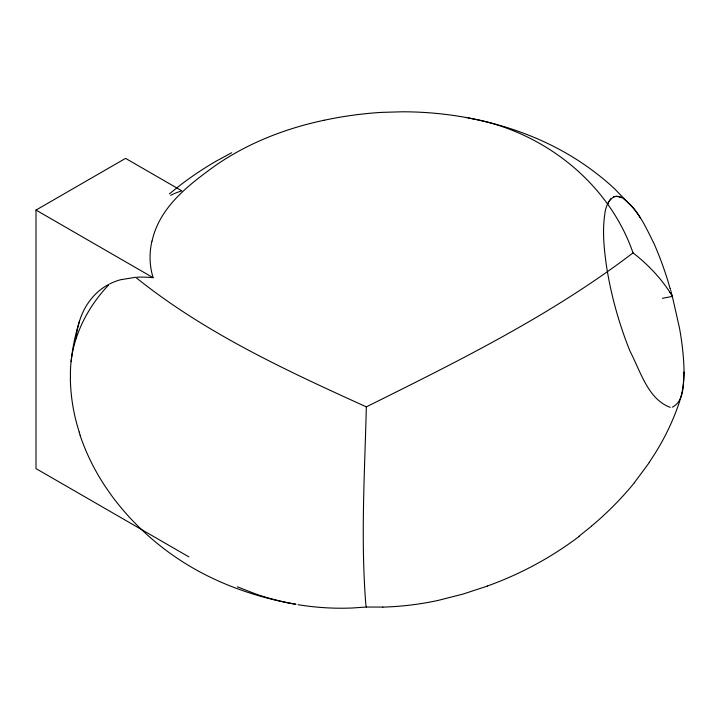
<?xml version="1.0" encoding="UTF-8"?>
<svg xmlns="http://www.w3.org/2000/svg" width="720" height="720" viewBox="0 0 720 720"><rect width="100%" height="100%" fill="white"/><g stroke="black" fill="none" stroke-linecap="round" stroke-linejoin="round"><path stroke-width="1.08" d="M70.47 377.262C69.309 342.81 85.158 309.744 108.531 285.084M671.886 294.417L679.491 328.05A327.879 327.879 0 0 1 682.407 347.526C684.306 365.301 685.701 383.967 679.563 401.121M684 372.024C683.064 383.661 684.621 400.923 672.417 407.142M473.238 118.917C544.644 132.471 609.039 183.546 633.033 252.891C551.214 315.351 458.163 361.197 366.336 406.863C364.734 472.554 360.612 538.515 365.796 604.116A41.274 41.274 0 0 0 366.201 606.438L366.336 607.032L382.887 607.077M152.055 241.128C159.543 206.802 188.982 184.662 215.784 165.285C248.301 142.875 285.777 128.331 324.306 120.204M79.632 320.715C84.321 305.622 94.419 291.888 108.594 284.499M649.341 462.483L634.311 482.76M591.498 526.203L578.997 536.238M169.38 193.86L180.351 185.103A335.214 335.214 0 0 1 216.342 161.055L231.651 152.757M188.856 556.857L36 468.603L36 210.078L125.559 158.373L181.836 190.863A67.383 67.383 0 0 0 170.613 195.336M487.35 586.098L462.969 594.09L438.075 600.426A302.787 302.787 0 0 1 382.887 607.122M613.449 196.803L615.267 196.461A7.866 7.866 0 0 1 616.851 196.326L621.918 197.73C611.64 191.916 605.466 205.479 604.863 213.804C602.262 230.508 603.945 247.536 606.213 264.177A326.268 326.268 0 0 0 607.509 272.331L608.886 279.855A389.223 389.223 0 0 0 621.936 329.247L622.836 331.947A351.594 351.594 0 0 0 630.324 351.846C640.377 370.962 647.973 399.276 670.23 407.358M662.4 298.314L672.417 296.406L669.987 292.473M366.336 607.032L352.377 607.995A266.724 266.724 0 0 1 298.08 604.692M135.711 277.29L120.42 279.765A59.445 59.445 0 0 0 109.548 284.004M466.65 117.603L460.557 116.541A359.478 359.478 0 0 0 402.345 111.789L381.636 112.383A352.35 352.35 0 0 0 373.14 112.986A389.772 389.772 0 0 0 324.306 120.222M465.849 117.459L473.166 118.863M468.306 117.918C506.403 125.127 543.609 138.501 576.405 159.363A270.603 270.603 0 0 1 614.016 188.226L633.771 208.575A109.71 109.71 0 0 1 640.395 218.016M366.336 406.863C286.398 370.602 205.317 333.18 136.44 277.92M237.42 586.818L255.357 593.865A258.102 258.102 0 0 0 295.956 604.305C256.131 597.375 217.152 583.722 182.943 561.978A270.747 270.747 0 0 1 146.502 534.186L141.444 529.488M36 210.078L153.081 277.677A70.65 70.65 0 0 1 151.947 241.101M622.836 198.234C637.74 208.89 645.516 226.503 653.409 242.46M633.033 252.891L635.571 254.871A176.256 176.256 0 0 1 649.521 267.327M80.145 435.204L79.137 432.081M670.23 288.549L670.374 289.026M670.653 289.998L670.923 290.979M671.202 291.96L671.616 293.436M653.499 242.415A341.397 341.397 0 0 1 670.122 288.576M141.462 529.461A254.772 254.772 0 0 1 111.78 495.828L107.955 490.401A219.402 219.402 0 0 1 80.037 435.24M79.245 432.054A183.123 183.123 0 0 1 70.344 377.262M71.109 361.701A193.293 193.293 0 0 1 79.56 321.138M75.987 338.373A87.903 87.903 0 0 1 79.47 321.111M679.734 401.175A243.558 243.558 0 0 1 649.179 462.366M634.356 482.796A322.047 322.047 0 0 1 591.453 526.149M579.141 536.427A344.943 344.943 0 0 1 487.323 586.026M649.494 267.354A149.607 149.607 0 0 1 670.014 292.455M136.971 277.182A110.394 110.394 0 0 1 153.072 277.704M607.644 204.165A17.181 17.181 0 0 1 611.037 198.639"/></g></svg>
